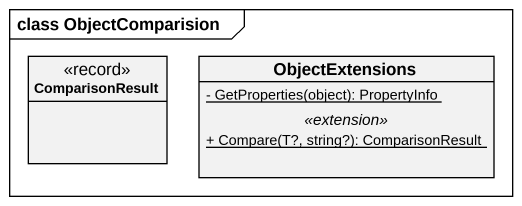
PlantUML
@startuml
mainframe class ObjectComparision
hide circle
hide empty members
skinparam classAttributeIconSize 0
class ComparisonResult <<record>>
class ObjectExtensions {
  {static} - GetProperties(object): PropertyInfo
  .. <<extension>> ..
  {static} + Compare(T?, string?): ComparisonResult
}
@enduml
